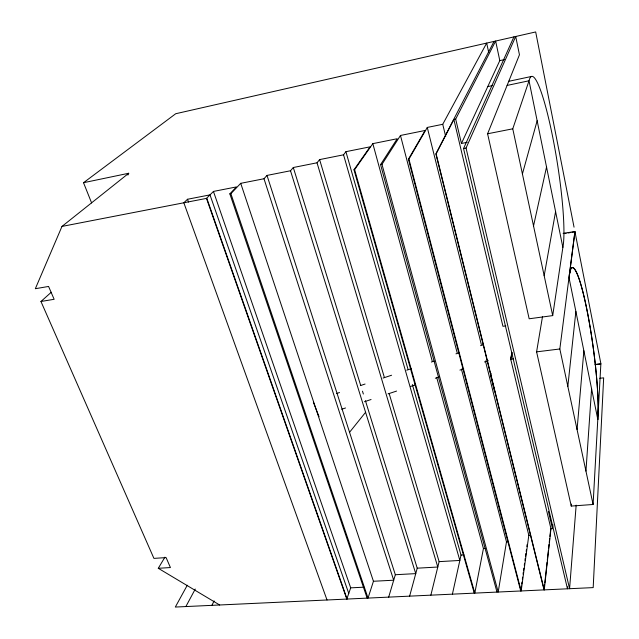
<?xml version="1.0" encoding="UTF-8"?>
<svg xmlns="http://www.w3.org/2000/svg" width="639" height="639" viewBox="0 0 639 639"><rect width="100%" height="100%" fill="white"/><g stroke="black" fill="none" stroke-linecap="round" stroke-linejoin="round"><path stroke-width="0.96" d="M597.984 415.59L598.208 406.787A82.479 10.032 82.3 0 0 586.937 309.787A82.479 10.032 82.3 0 0 570.507 269.442L569.445 274.77L574.94 231.869M542.495 316.648L536.592 351.857L571.242 506.072L593.088 504.483L600.868 363.823L595.037 364.51M585.955 471.095L591.594 388.839M576.162 505.161L569.581 588.703L466.047 148.032L515.705 36.487L519.451 54.794L487.597 133.775L529.164 318.781L552.703 315.61L562.871 247.437A89.516 11.678 81 0 0 552.344 135.276A89.516 11.678 81 0 0 529.028 80.778L507.102 85.426M567.632 586.818L567.472 588.807L463.547 148.52L513.916 36.894M577.073 429.576L583.87 350.835M571.242 506.072L571.41 504.083M467.213 142.345L461.438 143.471L499.802 60.609L495.632 41.048L455.679 119.102L453.874 119.469L436.117 153.839L544.252 589.885L550.954 528.741L552.503 528.637L552.927 524.667M567.831 386.355L575.875 311.473M544.58 584.941L544.037 589.893L435.862 153.887L494.035 41.415M544.795 582.96L546.433 568.111M546.649 566.13L547.08 562.176M547.296 560.195L548.39 550.291M548.605 548.318L549.037 544.356M549.252 542.375L549.692 538.413M549.907 536.433L550.778 528.517M593.088 504.483L559.836 348.982L574.9 231.51L563.127 233.403M521.416 586.035L520.729 590.979L408.417 159.215L425.111 130.476L400.469 135.468L381.978 164.343L380.564 164.622L496.99 592.081M521.688 584.054L521.959 582.081M522.367 579.118L522.646 577.137M523.053 574.173L523.325 572.193M523.597 570.22L523.868 568.239M524.284 565.275L524.555 563.294M524.962 560.331L525.234 558.35M525.506 556.377L525.921 553.406M526.193 551.433L526.464 549.452M526.871 546.489L527.151 544.508M485.408 360.923L528.82 535.306L521.16 590.955L408.928 159.119L427.283 127.441L442.739 124.301L486.678 43.085L488.739 52.606M461.414 369.086L506.487 541.888L498.196 592.026L381.978 164.343M544.172 275.728L555.587 211.565M436.669 377.337L483.435 548.51L474.801 593.112L354.613 169.654L372.825 143.647L397.218 138.727L380.564 164.622M474.633 591.227L474.266 593.144L353.982 169.774L370.085 146.834L345.915 151.683L343.55 154.814L319.612 159.598L317.024 162.793L293.309 167.514L290.505 170.765L267.006 175.421L263.995 178.744L240.719 183.329L230.871 193.657L229.848 193.857L367.145 598.128M510.433 359.717L511.663 353.862M550.954 528.741L510.745 359.238L512.166 352.432M452.404 594.158L461.023 555.091L412.355 384.526M533.533 225.95L546.537 167.019M491.056 373.352L490.592 375.277L494.69 391.787M430.862 595.157L439.121 561.633L389.159 393.56M409.623 596.147L417.227 568.183L365.42 400.677M522.414 173.952L537.143 120.739M388.68 597.122L395.333 574.725L267.006 175.421M240.719 183.329L373.44 581.266L368.032 598.08L230.871 193.657M552.703 315.61L512.766 128.814L529.028 80.778L562.871 247.437M213.442 191.428L350.691 587.848L346.801 599.07L206.485 198.394L213.442 191.428L236.478 186.915L229.848 193.857M127.904 175.054L128.719 173.265L61.975 226.422L35.337 288.716L48.572 286.448L54.139 299.292L40.952 301.488L153.919 558.382L166.1 557.591L170.421 567.552L158.28 568.295L164.926 557.16M211.884 605.349L214.113 600.94M185.877 606.563L195.262 589.046M187.291 585.22L175.318 607.05L593.184 587.608L603.663 377.849L599.741 378.288M349.557 432.276L365.588 412.291M348.758 593.423L209.991 194.879L187.499 199.264L183.84 202.787L327.024 599.989M40.952 301.488L51.272 292.255M91.609 202.93L83.525 182.706L175.709 113.734L535.682 31.95L574.046 227.172M336.681 393.48L339.517 392.53M360.348 385.613L365.077 384.039M383.065 378.064L391.587 375.237M406.731 370.205L411.468 368.631M431.349 362.025L434.185 361.083M455.958 353.854L458.802 352.912M480.576 345.675L483.411 344.733M341.753 409.232L345.531 407.978M364.438 401.715L371.059 399.519M388.073 393.888L396.579 391.068M410.757 386.371L415.486 384.806M435.343 378.232L439.121 376.978M459.92 370.085L463.698 368.839M484.498 361.946L488.276 360.692M499.802 60.609L504.586 59.555M508.492 81.361L531.568 76.44M487.773 86.6L492.469 85.602M83.525 182.706L128.719 173.265M487.597 133.775L512.766 128.814M61.975 226.422L206.82 198.322L347.097 599.055M353.982 169.774L354.613 169.654M408.417 159.215L408.928 159.119M463.547 148.52L466.047 148.032M564.173 233.602L566.13 233.283M568.087 232.971L570.044 232.66M572.001 232.34L573.958 232.029M505.848 325.906L502.933 326.297L453.874 119.469M536.592 351.857L559.836 348.982M510.745 359.238L513.62 358.886M595.995 364.494L600.924 363.918L574.9 231.51M528.82 535.306L530.713 535.186M506.487 541.888L508.42 541.768M483.435 548.51L485.352 548.39M461.023 555.091L464.002 554.908M439.121 561.633L459.84 560.443L343.55 154.814M417.227 568.183L437.787 567.033L317.024 162.793M395.333 574.725L415.741 573.622L290.505 170.765M373.44 581.266L393.704 580.212L263.995 178.744M350.691 587.848L364.086 587.177M158.28 568.295L219.656 604.989M313.358 402.219L319.061 416.74M187.499 199.264L188.513 202.084M293.309 167.514L360.708 385.453M362.473 391.164L363.359 394.015M319.612 159.598L384.335 377.329M345.915 151.683L407.978 369.198M372.825 143.647L432.204 360.987M400.469 135.468L457.133 352.672M427.283 127.441L481.311 344.453M442.739 124.301L445.71 136.578M455.679 119.102L461.438 143.471M548.438 511.464L552.503 528.637M597.824 419.527L568.998 277.582A82.183 9.992 82.3 0 1 586.81 309.324A82.183 9.992 82.3 0 1 597.824 419.527"/></g></svg>
